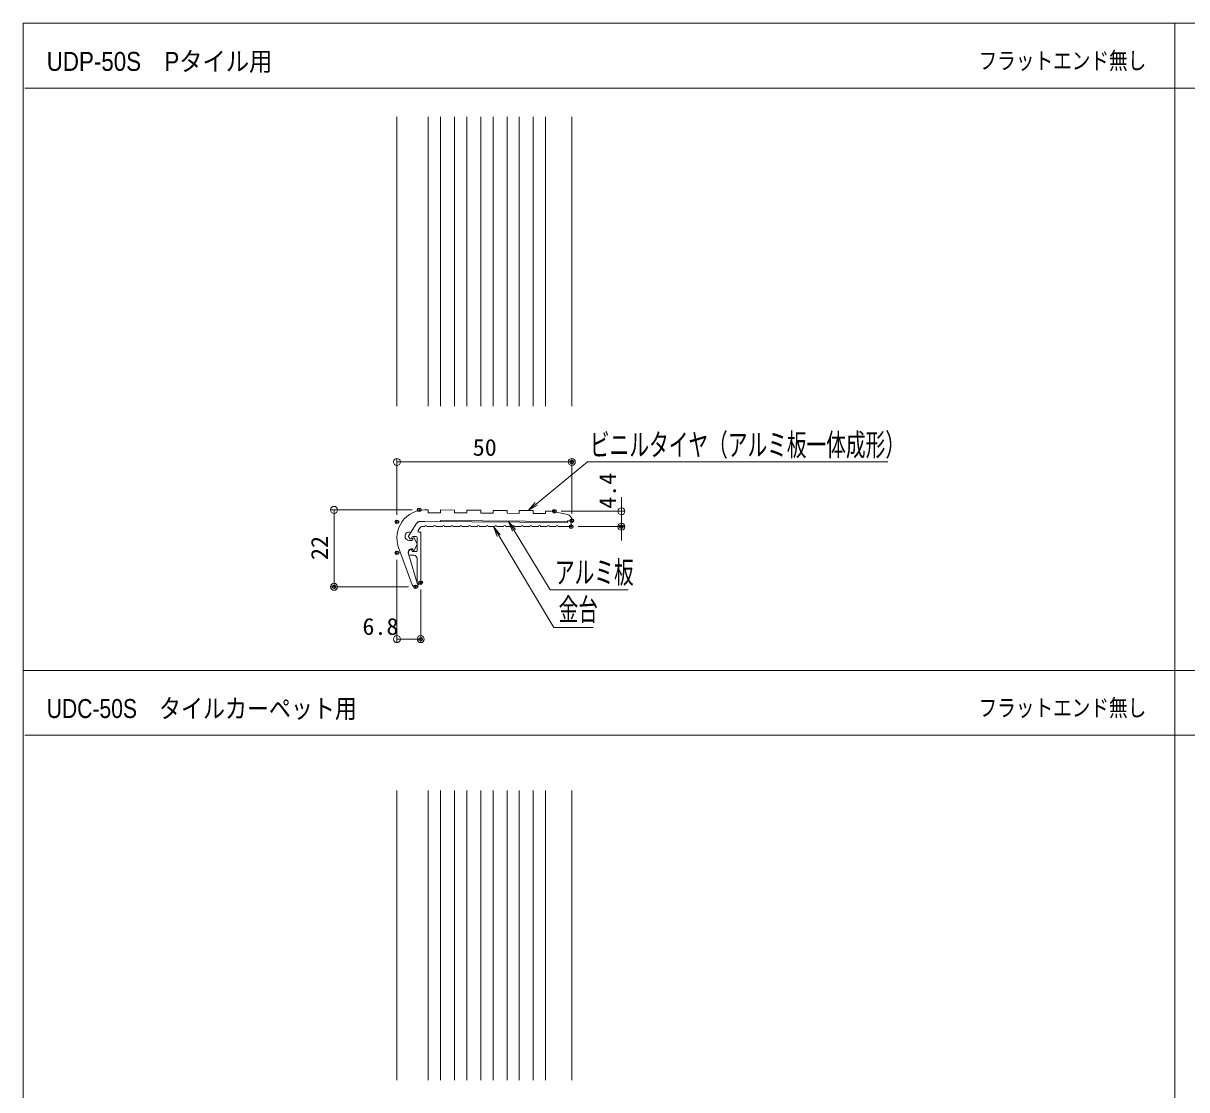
# Model space of a CAD drawing. Units: millimetres, scale not verified. Extents: x -401 to 399, y -277 to 277.
# Drawn here: x -400.9 to -68.3, y -27.9 to 277 of the extents above; entities that cross this region are included whole.
import ezdxf
from ezdxf.enums import TextEntityAlignment as Align

# ---------------------------------------------------------------- set-up
doc = ezdxf.new("R2010")
doc.units = ezdxf.units.MM
doc.header["$LTSCALE"] = 2
doc.header["$PDMODE"] = 32
doc.header["$PDSIZE"] = 1
for name, color, linetype, lineweight in [('0-0_zumenwaku', 5, 'Continuous', 9), ('0-3_09寸法A', 1, 'Continuous', 9), ('0-4_0', 1, 'Continuous', 9), ('0-6_1', 3, 'Continuous', 9), ('0-7_2', 4, 'Continuous', 9), ('0-8_05製品投影', 3, 'Continuous', 9), ('0-F_6文字', 2, 'Continuous', 9)]:
    doc.layers.add(name, color=color, linetype=linetype, lineweight=lineweight)
doc.layers.add('0-1_moji', color=2, linetype='Continuous')
doc.layers.add('0-5_Defpoints', color=7, linetype='Continuous')
doc.styles.add('ＭＳ ゴシック', font='')
doc.styles.add('ＭＳ Ｐゴシック', font='')
doc.styles.get('ＭＳ ゴシック').set_extended_font_data('MS Gothic')
doc.styles.get('ＭＳ Ｐゴシック').set_extended_font_data('MS PGothic')

# ---------------------------------------------------------------- blocks, each defined once
blk = doc.blocks.new('_Origin')
at = {"layer": '0-4_0'}
blk.add_line((0, 0), (-2, 0), dxfattribs=at)
blk.add_circle((0, 0), 1, dxfattribs=at)
blk = doc.blocks.new('MLeader1')
at = {"layer": '0-F_6文字'}
blk.add_line((-261.053, 131.777), (-262.181, 134.601), dxfattribs=at)
at = {"layer": '0-F_6文字', "color": 1}
blk.add_line((-249.218, 115.007), (-227.973, 115.007), dxfattribs=at)
at = {"layer": '0-F_6文字'}
blk.add_lwpolyline([(-260.197, 132.296), (-262.181, 134.601), (-260.625, 132.036)], dxfattribs=at)
at = {"layer": '0-F_6文字', "color": 1}
blk.add_lwpolyline([(-260.625, 132.036), (-250.298, 115.007), (-249.218, 115.007)], dxfattribs=at)
at = {"layer": '0-F_6文字', "style": 'ＭＳ ゴシック', "width": 0.65}
blk.add_text('アルミ板', height=6.349, dxfattribs=at).set_placement((-248.948, 114.974), align=Align.BOTTOM_LEFT)
blk = doc.blocks.new('MLeader2')
at = {"layer": '0-F_6文字', "color": 1}
blk.add_line((-238.562, 151.581), (-153.793, 151.581), dxfattribs=at)
at = {"layer": '0-F_6文字'}
blk.add_line((-253.928, 139.239), (-256.566, 137.725), dxfattribs=at)
at = {"layer": '0-F_6文字', "color": 1}
blk.add_lwpolyline([(-254.245, 139.626), (-239.642, 151.581), (-238.562, 151.581)], dxfattribs=at)
at = {"layer": '0-F_6文字'}
blk.add_lwpolyline([(-254.562, 140.012), (-256.566, 137.725), (-254.245, 139.626)], dxfattribs=at)
at = {"layer": '0-F_6文字', "style": 'ＭＳ ゴシック', "width": 0.65}
blk.add_text('ビニルタイヤ（アルミ板一体成形）', height=6.349, dxfattribs=at).set_placement((-238.924, 151.416), align=Align.BOTTOM_LEFT)
blk = doc.blocks.new('MLeader3')
at = {"layer": '0-F_6文字'}
blk.add_line((-265.411, 130.262), (-266.525, 133.092), dxfattribs=at)
at = {"layer": '0-F_6文字', "color": 1}
blk.add_line((-248.161, 104.282), (-238.035, 104.282), dxfattribs=at)
at = {"layer": '0-F_6文字'}
blk.add_lwpolyline([(-264.553, 130.777), (-266.525, 133.092), (-264.982, 130.52)], dxfattribs=at)
at = {"layer": '0-F_6文字', "color": 1}
blk.add_lwpolyline([(-264.982, 130.52), (-249.241, 104.282), (-248.161, 104.282)], dxfattribs=at)
at = {"layer": '0-F_6文字', "style": 'ＭＳ ゴシック', "width": 0.65}
blk.add_text('金台', height=6.349, dxfattribs=at).set_placement((-247.891, 104.347), align=Align.BOTTOM_LEFT)

msp = doc.modelspace()

# ---------------------------------------------------------------- linework, layer by layer
at = {"layer": '0-0_zumenwaku'}
for p, q in [((-71.721, 276.997), (-71.721, -277.003)), ((-400.521, 258.474), (257.079, 258.474)), ((257.079, 91.997), (-400.921, 91.997)), ((-400.521, 73.474), (257.079, 73.474))]:
    msp.add_line(p, q, dxfattribs=at)
msp.add_lwpolyline([(-400.921, -277.003), (399.079, -277.003), (399.079, 276.997), (-400.921, 276.997)], close=True, dxfattribs=at)
at = {"layer": '0-3_09寸法A'}
for p, q in [((-294.098, 136.463), (-294.098, 152.581)), ((-292.098, 151.581), (-246.121, 151.581)), ((-244.121, 136.796), (-244.121, 152.581)), ((-229.941, 139.488), (-229.941, 141.488)), ((-289.74, 137.884), (-313.081, 137.884)), ((-247.132, 137.488), (-228.941, 137.488)), ((-229.941, 137.488), (-229.941, 133.092)), ((-312.081, 135.884), (-312.081, 117.888)), ((-242.319, 133.092), (-228.941, 133.092)), ((-229.941, 131.092), (-229.941, 129.092)), ((-294.098, 123.59), (-294.098, 99.932)), ((-290.772, 115.888), (-313.081, 115.888)), ((-287.319, 115.092), (-287.319, 99.932)), ((-292.098, 100.932), (-289.319, 100.932))]:
    msp.add_line(p, q, dxfattribs=at)
at = {"layer": '0-5_Defpoints'}
for p in [(-244.121, 151.581), (-287.74, 137.884), (-249.132, 137.488), (-294.098, 134.463), (-244.319, 133.092), (-244.121, 134.796), (-229.941, 133.092), (-294.098, 125.59), (-287.319, 117.092), (-312.081, 115.888), (-288.772, 115.888), (-287.319, 100.932)]:
    msp.add_point(p, dxfattribs=at)
at = {"layer": '0-6_1'}
for p, q in [((-294.098, 167.487), (-294.098, 250.261)), ((-244.121, 167.487), (-244.121, 250.261)), ((-294.098, -25.141), (-294.098, 57.633)), ((-244.121, -25.141), (-244.121, 57.633))]:
    msp.add_line(p, q, dxfattribs=at)
at = {"layer": '0-7_2'}
for p, q in [((-285.137, 167.487), (-285.137, 250.261)), ((-281.637, 167.487), (-281.637, 250.261)), ((-277.637, 167.487), (-277.637, 250.261)), ((-274.136, 167.487), (-274.136, 250.261)), ((-270.136, 167.487), (-270.136, 250.261)), ((-266.636, 167.487), (-266.636, 250.261)), ((-262.636, 167.487), (-262.636, 250.261)), ((-259.136, 167.487), (-259.136, 250.261)), ((-255.135, 167.487), (-255.135, 250.261)), ((-251.635, 167.487), (-251.635, 250.261)), ((-285.137, -25.141), (-285.137, 57.633)), ((-281.637, -25.141), (-281.637, 57.633)), ((-277.637, -25.141), (-277.637, 57.633)), ((-274.136, -25.141), (-274.136, 57.633)), ((-270.136, -25.141), (-270.136, 57.633)), ((-266.636, -25.141), (-266.636, 57.633)), ((-262.636, -25.141), (-262.636, 57.633)), ((-259.136, -25.141), (-259.136, 57.633)), ((-255.135, -25.141), (-255.135, 57.633)), ((-251.635, -25.141), (-251.635, 57.633))]:
    msp.add_line(p, q, dxfattribs=at)
at = {"layer": '0-8_05製品投影', "color": 4}
for p, q in [((-285.137, 137.884), (-286.114, 137.891)), ((-285.137, 137.884), (-285.133, 137.084)), ((-281.633, 137.058), (-285.133, 137.084)), ((-281.633, 137.058), (-281.637, 137.858)), ((-277.637, 137.829), (-281.637, 137.858)), ((-277.637, 137.829), (-277.633, 137.029)), ((-274.132, 137.003), (-277.633, 137.029)), ((-274.132, 137.003), (-274.136, 137.803)), ((-270.136, 137.774), (-274.136, 137.803)), ((-270.136, 137.774), (-270.132, 136.974)), ((-266.632, 136.948), (-270.132, 136.974)), ((-266.632, 136.948), (-266.636, 137.748)), ((-262.636, 137.719), (-266.636, 137.748)), ((-262.636, 137.719), (-262.632, 136.919)), ((-259.132, 136.893), (-262.632, 136.919)), ((-259.132, 136.893), (-259.136, 137.693)), ((-255.135, 137.664), (-259.136, 137.693)), ((-255.132, 136.864), (-255.135, 137.664)), ((-251.631, 136.839), (-255.132, 136.864)), ((-250.135, 137.528), (-251.635, 137.539)), ((-251.631, 136.839), (-251.635, 137.539)), ((-250.135, 137.528), (-245.298, 136.555)), ((-288.609, 133.858), (-290.109, 131.464)), ((-286.121, 134.591), (-287.214, 134.592)), ((-245.32, 134.592), (-281.622, 134.858)), ((-281.622, 134.858), (-281.621, 134.558)), ((-244.121, 134.796), (-244.123, 135.098)), ((-288.319, 128.08), (-289.082, 129.722)), ((-293.62, 127.167), (-289.74, 116.452)), ((-289.894, 129.172), (-290.594, 129.169)), ((-289.778, 126.773), (-289.795, 126.773)), ((-289.597, 129.617), (-289.596, 129.474)), ((-288.319, 128.08), (-289.066, 126.431)), ((-290.843, 125.354), (-288.004, 115.98)), ((-288.004, 115.98), (-288.605, 115.914))]:
    msp.add_line(p, q, dxfattribs=at)
at = {"layer": '0-8_05製品投影'}
for p, q in [((-288.59, 133.889), (-290.773, 130.405)), ((-286.319, 134.592), (-287.319, 134.592)), ((-286.119, 133.092), (-287, 133.092)), ((-245.319, 134.292), (-286.319, 134.592)), ((-285.519, 133.092), (-283.619, 133.092)), ((-283.019, 133.092), (-281.119, 133.092)), ((-280.519, 133.092), (-278.619, 133.092)), ((-278.019, 133.092), (-276.119, 133.092)), ((-275.519, 133.092), (-273.619, 133.092)), ((-273.019, 133.092), (-271.119, 133.092)), ((-270.519, 133.092), (-268.619, 133.092)), ((-268.019, 133.092), (-266.119, 133.092)), ((-265.519, 133.092), (-263.619, 133.092)), ((-263.019, 133.092), (-261.119, 133.092)), ((-260.519, 133.092), (-258.619, 133.092)), ((-258.019, 133.092), (-256.119, 133.092)), ((-255.519, 133.092), (-253.619, 133.092)), ((-253.019, 133.092), (-251.119, 133.092)), ((-250.519, 133.092), (-248.619, 133.092)), ((-244.319, 133.092), (-248.014, 133.092)), ((-245.319, 134.792), (-245.319, 134.292)), ((-245.319, 134.792), (-244.319, 134.792)), ((-244.319, 133.092), (-244.319, 134.792)), ((-290.738, 130.041), (-290.408, 129.687)), ((-289.819, 129.592), (-289.819, 129.942)), ((-289.519, 130.242), (-288.619, 130.242)), ((-288.319, 126.242), (-288.319, 129.942)), ((-287.424, 132.858), (-287.992, 131.952)), ((-287.738, 131.492), (-287.319, 131.492)), ((-287.319, 117.092), (-287.319, 131.492)), ((-290.407, 126.504), (-290.731, 126.18)), ((-289.819, 126.592), (-290.195, 126.592)), ((-290.189, 129.592), (-289.819, 129.592)), ((-289.819, 126.592), (-289.819, 126.242)), ((-290.819, 125.392), (-290.819, 125.968)), ((-289.319, 124.892), (-290.319, 124.892)), ((-289.519, 125.942), (-288.619, 125.942)), ((-288.319, 117.092), (-288.319, 124.072))]:
    msp.add_line(p, q, dxfattribs=at)
at = {"layer": '0-8_05製品投影', "color": 4}
msp.add_lwpolyline([(-244.121, 134.796), (-245.319, 134.792), (-245.319, 134.292)], dxfattribs=at)
for centre, radius, start, end in [((-286.098, 129.891), 8, 89.04523, 199.90531), ((-245.623, 135.091), 1.5, 0.27946, 77.49713), ((-287.308, 133.08), 1.516, 86.44274, 148.087), ((-290.6, 130.369), 1.2, 65.87225, 270.27946), ((-289.326, 129.604), 0.271, 25.77961, 183.32501), ((-289.79, 125.673), 1.1, 89.44614, 196.84908), ((-289.896, 129.472), 0.3, 270.27946, 0.27946), ((-289.781, 126.573), 0.2, 356.74784, 89.44614), ((-289.311, 126.546), 0.271, 176.74784, 334.77932), ((-288.735, 117.107), 1.2, 213.12751, 276.22413)]:
    msp.add_arc(centre, radius, start, end, dxfattribs=at)
at = {"layer": '0-8_05製品投影'}
for centre, radius, start, end in [((-287.318, 133.091), 1.502, 90.01712, 149.27558), ((-287, 132.592), 0.5, 90, 147.92637), ((-285.819, 133.092), 0.3, 0, 180), ((-283.319, 133.092), 0.3, 0, 180), ((-280.819, 133.092), 0.3, 0, 180), ((-278.319, 133.092), 0.3, 0, 180), ((-275.819, 133.092), 0.3, 0, 180), ((-273.319, 133.092), 0.3, 0, 180), ((-270.819, 133.092), 0.3, 0, 180), ((-268.319, 133.092), 0.3, 0, 180), ((-265.819, 133.092), 0.3, 0, 180), ((-263.319, 133.092), 0.3, 0, 180), ((-260.819, 133.092), 0.3, 0, 180), ((-258.319, 133.092), 0.3, 0, 180), ((-255.819, 133.092), 0.3, 0, 180), ((-253.319, 133.092), 0.3, 0, 180), ((-250.819, 133.092), 0.3, 0, 180), ((-248.319, 133.092), 0.3, 0, 180), ((-290.519, 130.246), 0.3, 147.92637, 225), ((-289.519, 129.942), 0.3, 90, 180), ((-288.619, 129.942), 0.3, 0, 90), ((-287.738, 131.792), 0.3, 147.92637, 270), ((-290.189, 129.892), 0.3, 223.06133, 270), ((-290.195, 126.292), 0.3, 90, 135), ((-290.519, 125.968), 0.3, 135, 180), ((-290.319, 125.392), 0.5, 180, 270), ((-289.519, 126.242), 0.3, 180, 270), ((-289.319, 123.892), 1, 0, 90), ((-288.619, 126.242), 0.3, 270, 0), ((-287.819, 117.092), 0.5, 180, 0)]:
    msp.add_arc(centre, radius, start, end, dxfattribs=at)

# ---------------------------------------------------------------- block references
at = {"layer": '0-3_09寸法A'}
for p, rotation in [((-294.098, 151.581), 180), ((-312.081, 137.884), 90), ((-229.941, 137.488), 270), ((-229.941, 133.092), 90), ((-312.081, 115.888), 270), ((-294.098, 100.932), 180)]:
    msp.add_blockref('_Origin', p, dxfattribs=dict(at, rotation=rotation))
for p in [(-244.121, 151.581), (-287.319, 100.932)]:
    msp.add_blockref('_Origin', p, dxfattribs=at)
at = {"layer": '0-F_6文字'}
for name in ['MLeader2', 'MLeader3', 'MLeader1']:
    msp.add_blockref(name, (0, 0), dxfattribs=at)

# ---------------------------------------------------------------- texts
at = {"layer": '0-1_moji', "style": 'ＭＳ Ｐゴシック'}
for s, height, width, p in [('UDP-50S\u3000Pタイル用', 5.423, 0.9, (-394.215, 261.758)), ('フラットエンド無し', 4.883, 0.8, (-127.846, 262.398)), ('UDC-50S\u3000タイルカーペット用', 5.423, 0.85, (-394.215, 76.758)), ('フラットエンド無し', 4.883, 0.8, (-127.846, 77.398))]:
    msp.add_text(s, height=height, dxfattribs=dict(at, width=width)).set_placement(p, align=Align.BOTTOM_LEFT)
at = {"layer": '0-3_09寸法A', "color": 2, "style": 'ＭＳ ゴシック', "width": 1.05}
for s, p in [('50', (-272.443, 151.906)), ('6.8', (-303.966, 100.715))]:
    msp.add_text(s, height=4.809, dxfattribs=at).set_placement(p, align=Align.BOTTOM_LEFT)
for s, p in [('4.4', (-230.06, 138.192)), ('22', (-312.406, 123.553))]:
    msp.add_text(s, height=4.809, rotation=90, dxfattribs=at).set_placement(p, align=Align.BOTTOM_LEFT)

doc.saveas('drawing.dxf')
